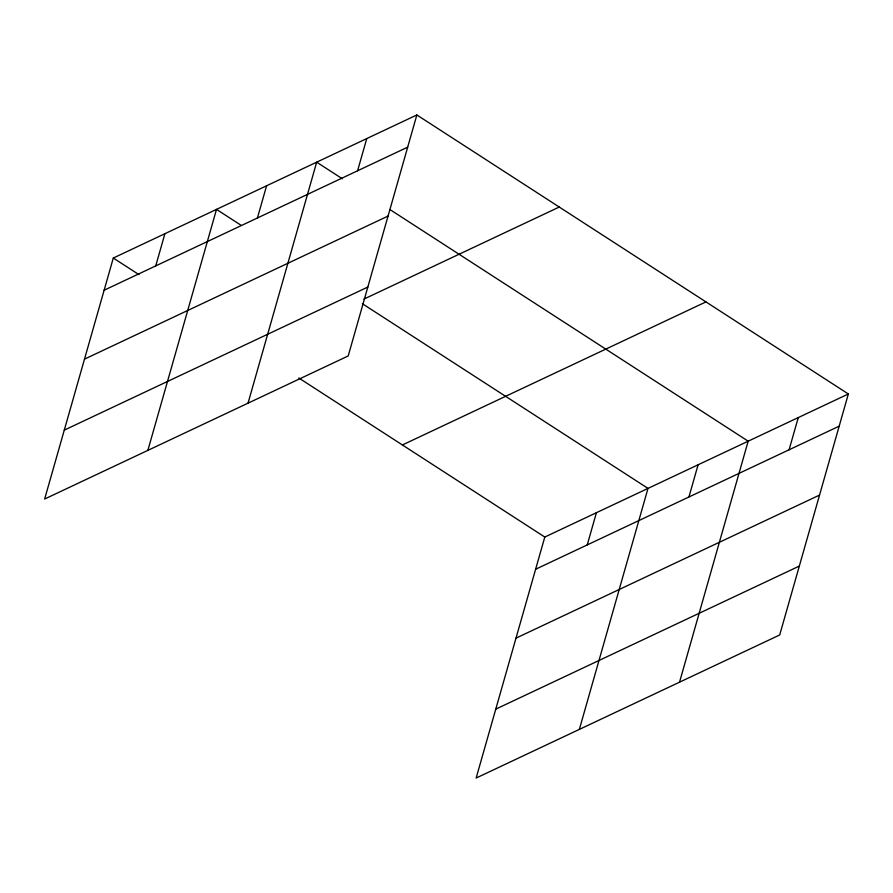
<?xml version="1.0" encoding="UTF-8"?>
<svg xmlns="http://www.w3.org/2000/svg" width="893" height="893" viewBox="0 0 893 893"><rect width="100%" height="100%" fill="white"/><g stroke="black" fill="none" stroke-linecap="round" stroke-linejoin="round"><path stroke-width="1.34" d="M416.852 114.963L113.299 258.032L44.65 499.02L348.203 355.961L416.852 114.963L848.35 393.98L779.701 634.968L476.148 778.037L544.797 537.039L848.35 393.98M155.728 265.902L164.904 233.709M147.858 450.385L216.508 209.386L241.021 225.237M257.418 217.981L266.594 185.777M248.031 403.178L316.68 162.18L342.354 178.779M357.591 170.775L366.766 138.571M587.237 544.92L596.401 512.716M579.356 729.391L648.005 488.393L362.391 303.72M688.927 496.988L698.092 464.795M679.528 682.185L748.178 441.187L390.208 209.721M789.088 449.782L798.264 417.578M104.124 290.225L407.677 147.166M84.5 359.131L388.042 216.073M64.274 430.125L367.827 287.055M363.909 299.099L559.241 207.042M402.408 444.96L705.95 301.901M535.633 569.232L839.174 426.173M515.998 638.138L819.551 495.079M495.782 709.131L799.324 566.073M113.299 258.032L138.973 274.631M298.775 377.962L544.797 537.039"/></g></svg>
